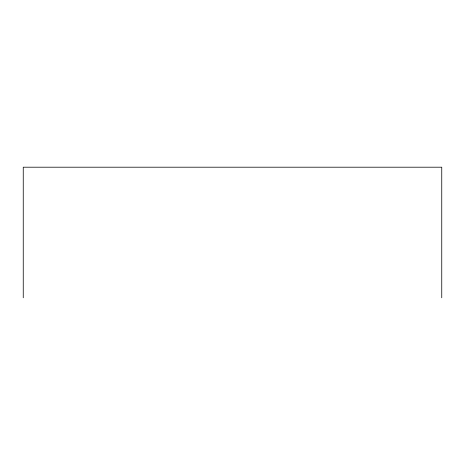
<?xml version="1.0" encoding="UTF-8"?>
<svg xmlns="http://www.w3.org/2000/svg" width="465" height="465" viewBox="0 0 465 465"><rect width="100%" height="100%" fill="white"/><g stroke="black" fill="none" stroke-linecap="round" stroke-linejoin="round"><path stroke-width="0.7" d="M441.75 297.798L441.75 167.202L23.25 167.202L23.25 297.798"/></g></svg>
